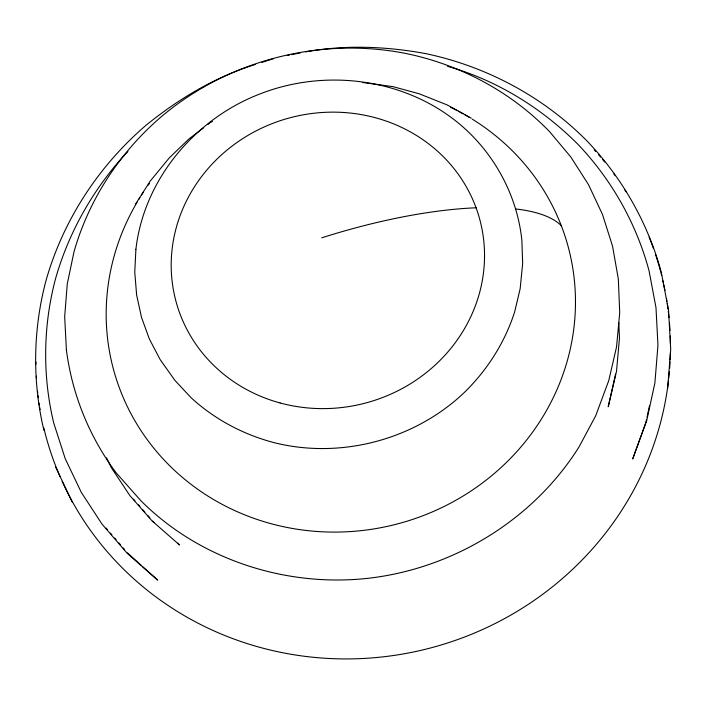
<?xml version="1.0" encoding="UTF-8"?>
<svg xmlns="http://www.w3.org/2000/svg" width="706" height="706" viewBox="0 0 706 706"><rect width="100%" height="100%" fill="white"/><g stroke="black" fill="none" stroke-linecap="round" stroke-linejoin="round"><path stroke-width="1.06" d="M667.629 388.6L670.7 349.329L668.556 310.428L661.354 272.542M645.822 422.629L646.511 419.435M646.978 417.299L649.529 405.571M615.588 374.101L608.228 406.806L616.514 371.277L619.471 337.962L618.791 322.563M645.452 423.644L632.682 458.979L646.731 420.582L654.903 382.917L657.957 345.119L655.989 307.657L649.096 270.972C636.477 223.82 612.014 180.295 578.47 144.854L578.355 144.739C542.164 108.309 497.121 80.29 447.578 66.338M135.455 204.29L150.193 181.115L169.405 157.756L188.934 138.95L203.646 127.768M127.936 151.64L125.562 153.908C93.016 189.455 68.773 232.248 55.562 278.632L55.518 278.782C43.048 325.898 42.351 375.742 53.762 423.141L65.19 458.591L81.296 492.364L101.955 524.037L127.036 553.16L157.685 580.094L142.877 566.927M207.97 124.477L209.708 123.162M210.573 122.5L212.444 121.388M255.563 64.405C215.242 76.875 178.424 98.937 145.798 125.474L145.771 125.491C98.452 166.166 63.099 220.334 46.049 280.441L46.031 280.503C33.014 329.358 32.185 381.072 43.896 430.272M261.847 62.41L273.372 58.748M287.28 55.5L289.434 55.068M291.596 54.644L300.218 52.941M305.619 51.873C345.322 44.663 386.235 46.349 425.806 53.63L425.85 53.638C486.911 66.54 543.955 97.101 587.719 141.712L587.763 141.765C622.639 178.468 648.108 223.573 661.328 272.454M362.787 82.514L392.915 86.635L419.064 93.739L447.26 104.965L471.29 118.22M66.364 349.585C71.986 394.072 89.247 436.635 115.978 472.623L140.821 500.669C200.186 560.114 287.227 587.904 370.226 578.055C454.708 567.774 533.727 519.237 579.044 446.898L595.696 415.808L608.784 380.516L616.541 346.893L619.718 312.811L618.35 279.108L612.561 246.2L602.492 214.465L588.495 184.637L570.81 156.988L549.709 131.81C511.709 92.46 461.848 65.517 408.456 54.018L408.395 54C322.201 36.068 228.991 59.71 161.656 116.411L161.612 116.446C120.073 151.931 88.921 199.26 73.98 251.892L67.255 284.033L64.678 316.72L66.39 349.717M177.568 543.241L179.536 544.961L151.975 520.825L129.825 495.524L111.38 467.725L106.571 457.859M141.235 565.462L127.468 552.842M133.505 499.16L134.925 500.775M138.473 504.834L139.894 506.458M142.736 509.706L144.862 512.141M147.704 515.38L149.84 517.816M152.681 521.063L154.102 522.687M106.174 528.132L107.586 529.774M110.427 533.074L111.848 534.716M114.69 538.016L116.111 539.666M118.952 542.958L120.373 544.608M123.206 547.9L124.627 549.55M55.642 467.001L72.268 502.116M321.742 237.825A238.778 74.298 -18 0 1 476.188 207.785M515.424 208.905A238.778 74.298 -18 0 1 561.376 225.735M661.09 273.328A318.194 304.418 -15.2 0 1 661.637 275.455M662.925 280.785A318.194 304.418 -15.2 0 1 663.411 282.921M663.878 285.074A318.194 304.418 -15.2 0 1 664.99 290.466M666.552 299.15A318.194 304.418 -15.2 0 1 666.905 301.33M667.241 303.518A318.194 304.418 -15.2 0 1 668.008 308.981M668.282 311.17A318.194 304.418 -15.2 0 1 668.988 317.585M669.482 322.96A318.194 304.418 -15.2 0 1 669.994 330.505M670.241 335.924A318.194 304.418 -15.2 0 1 670.426 343.513M670.365 353.274A318.194 304.418 -15.2 0 1 670.144 359.804M670.047 361.984A318.194 304.418 -15.2 0 1 669.632 368.532M669.367 371.806A318.194 304.418 -15.2 0 1 668.732 378.354M668.494 380.534A318.194 304.418 -15.2 0 1 400.364 654.436A318.194 304.418 -15.2 0 1 62.146 481.368M59.957 476.444A318.194 304.418 -15.2 0 1 43.772 427.73M40.074 409.551A318.194 304.418 -15.2 0 1 39.712 407.397M39.368 405.244A318.194 304.418 -15.2 0 1 39.042 403.091M38.3 397.707A318.194 304.418 -15.2 0 1 38.027 395.554M37.78 393.41A318.194 304.418 -15.2 0 1 37.542 391.256M36.456 378.292A318.194 304.418 -15.2 0 1 36.333 376.121M35.935 364.225A318.194 304.418 -15.2 0 1 35.918 362.063M594.223 149.831A318.194 304.418 -15.2 0 1 595.661 151.419M598.503 154.649A318.194 304.418 -15.2 0 1 600.603 157.094M602.677 159.565A318.194 304.418 -15.2 0 1 604.724 162.053M613.902 173.958A318.194 304.418 -15.2 0 1 615.173 175.697M624.836 189.976A318.194 304.418 -15.2 0 1 625.993 191.803M649.105 237.075A318.194 304.418 -15.2 0 1 653.368 248.256M655.512 254.451A318.194 304.418 -15.2 0 1 660.816 272.278M472.261 119.146A235.477 223.158 -15.2 0 1 538.44 423.697A235.477 223.158 -15.2 0 1 219.301 502.796A235.477 223.158 -15.2 0 1 137.114 202.216M138.764 199.463A235.477 223.158 -15.2 0 1 139.894 197.636M141.606 194.918A235.477 223.158 -15.2 0 1 143.362 192.217M148.225 185.149A235.477 223.158 -15.2 0 1 149.478 183.419M450.657 107.33A235.477 223.158 -15.2 0 1 456.411 110.18M458.318 111.169A235.477 223.158 -15.2 0 1 463.03 113.719M464.892 114.778A235.477 223.158 -15.2 0 1 469.516 117.478M135.905 249.271L134.758 272.066L136.62 294.949L141.5 317.356L149.381 339.021L160.218 359.689L174.911 380.384L191.079 397.707C215.021 419.735 244.479 435.196 275.993 443.13L276.028 443.13C341.678 458.9 414.069 439.679 463.286 393.463L463.312 393.436C486.787 370.915 504.746 342.869 514.665 311.84L520.154 288.763L522.661 263.497L521.858 240.155C517.048 194.371 493.282 151.481 457.664 122.465L457.594 122.412C402.932 78.048 324.619 68.438 259.614 94.083C194.768 119.067 143.909 179.527 135.905 249.271M280.123 402.967A157.332 147.554 -15.2 0 0 480.971 224.226A157.332 147.554 -15.2 0 0 222.514 153.952A157.332 147.554 -15.2 0 0 280.123 402.967"/></g></svg>
